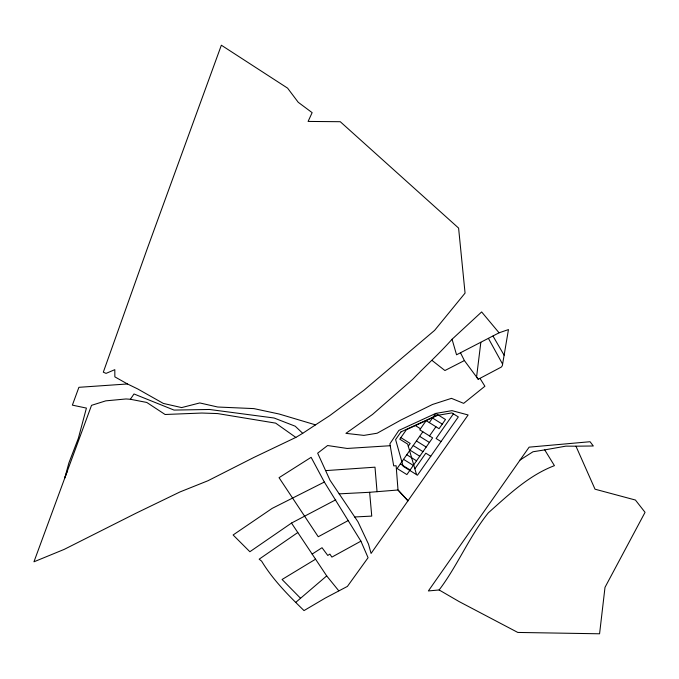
<?xml version="1.0" encoding="UTF-8"?>
<svg xmlns="http://www.w3.org/2000/svg" width="679" height="679" viewBox="0 0 679 679"><rect width="100%" height="100%" fill="white"/><g stroke="black" fill="none" stroke-linecap="round" stroke-linejoin="round"><path stroke-width="1.02" d="M480.842 342.318L476.573 377.032L478.228 379.264L501.374 367.042L502.35 365.633L508.461 329.578L499.073 332.812L456.551 354.794L452.053 339.262L481.64 311.941L499.073 332.812M67.442 470.785L64.76 478.016L68.876 462.985L78.382 438.21L86.42 408.087L72.373 405.134L78.9 387.319L127.474 383.966L137.642 388.914L163.342 403.428L181.632 407.587L199.77 402.944L217.721 407.018L253.861 408.605L279.213 414.037L315.523 424.859L329.739 415.616L364.148 390.086L434.619 330.367L465.064 293.107L458.597 228.085L340.264 121.711L308.096 121.431L312.136 112.655L298.234 102.291L287.59 88.143L221.354 45.213L147.207 248.82L103.31 372.194L106.068 373.382L114.81 369.665L114.861 376.862L127.474 383.966M439.135 589.966C457.663 565.531 469.206 536.605 488.379 512.781C508.605 494.796 528.746 475.444 554.429 465.65L544.719 449.888L532.998 451.764L520.089 460.006L428.373 590.942L439.135 589.966L459.097 601.569L517.797 632.438L599.574 633.787L605.006 587.343L645.05 512.331L635.417 500.033L595.025 489.194L575.953 446.188L565.87 446.137L544.719 449.888M302.707 433.312L295.84 437.42L253.921 457.425L207.969 480.74L180.028 491.919L135.97 513.239L64.182 549.396L33.95 561.805L91.529 405.338L105.763 400.856L125.988 398.963L130.368 399.269L134.001 393.973L174.028 410.082L209.412 409.471L274.095 418.009L295.221 426.208L302.707 433.312L315.523 424.859M408.257 446.205L410.192 443.446L400.865 437.624M426.234 420.564L419.732 429.832L432.625 437.87L406.891 474.596L397.122 468.502L422.856 431.776M429.298 422.601L435.731 413.418L452.002 410.642L468.111 414.971L371.073 553.436L368.493 544.1L357.952 521.761L329.994 480.197L317.662 453.173L327.601 445.526L347.164 448.454L390.213 445.721M429.501 435.926L435.935 426.743M414.903 468.782L425.818 453.19L430.749 456.271M453.402 413.842L436.113 438.507L441.044 441.579M520.089 460.006L529.128 447.155L590.043 441.723L593.31 445.984L575.953 446.188M479.985 378.373L484.899 386.249L463.664 403.36L451.467 398.352L432.498 404.472L401.23 419.877L377.159 433.219L363.902 435.392L345.917 433.355L372.55 414.411L412.637 379.383C425.64 365.905 439.568 353.36 452.053 339.262M295.857 602.29L326.701 575.911L291.503 523.068L249.864 551.73L233.109 534.976L272.135 508.401L324.341 482.048L360.914 541.163L368.077 557.705L347.419 586.401L325.411 597.987L304.014 610.591C288.431 595.39 272.992 579.908 261.619 561.143L259.166 559.173L297.801 532.523M312.162 554.081L322.033 547.715L327.779 555.447L329.875 554.098L331.887 557.111L360.914 541.163M315.565 559.19L282.082 579.484L300.551 598.275M348.522 520.394L318.247 536.75L279.044 477.676L311.126 457.323L324.341 482.048M291.503 523.068L335.749 499.803M478.228 379.264L464.385 360.566L444.915 370.53L432.056 360.447M437.531 415.353L406.415 429.688L399.77 439.177L407.672 444.108L416.558 474.663M339.127 493.862L369.631 492.283L398.013 490L407.96 500.796L398.013 490L396.129 465.735L393.701 465.87L389.89 443.828L398.853 430.41L435.723 413.418L445.5 419.512L439.058 428.695L426.166 420.649M325.861 470.606L374.995 467.177L377.049 491.732M354.574 516.982L371.752 516.099L369.631 492.283M130.368 399.269L146.783 402.452L165.099 414.496L201.799 413.036L217.586 413.57L275.666 423.136L295.84 437.42M432.515 418.009L442.275 424.103M415.378 425.563L420.488 428.755M419.639 436.368L429.408 442.462M416.422 440.96L426.191 447.054M413.205 445.551L422.975 451.645M409.989 450.143L419.758 456.237M406.772 454.735L416.541 460.829M403.555 459.327L413.324 465.421M400.338 463.91L410.108 470.004M326.701 575.911L338.762 590.789M493.013 336.08L504.115 355.219M488.422 338.38L502.604 364.131M460.464 352.707L464.385 360.566M401 431.878L395.602 439.576L403.139 466.286L417.458 475.224L458.325 416.914L451.891 412.908L436.47 415.531L401 431.878"/></g></svg>
